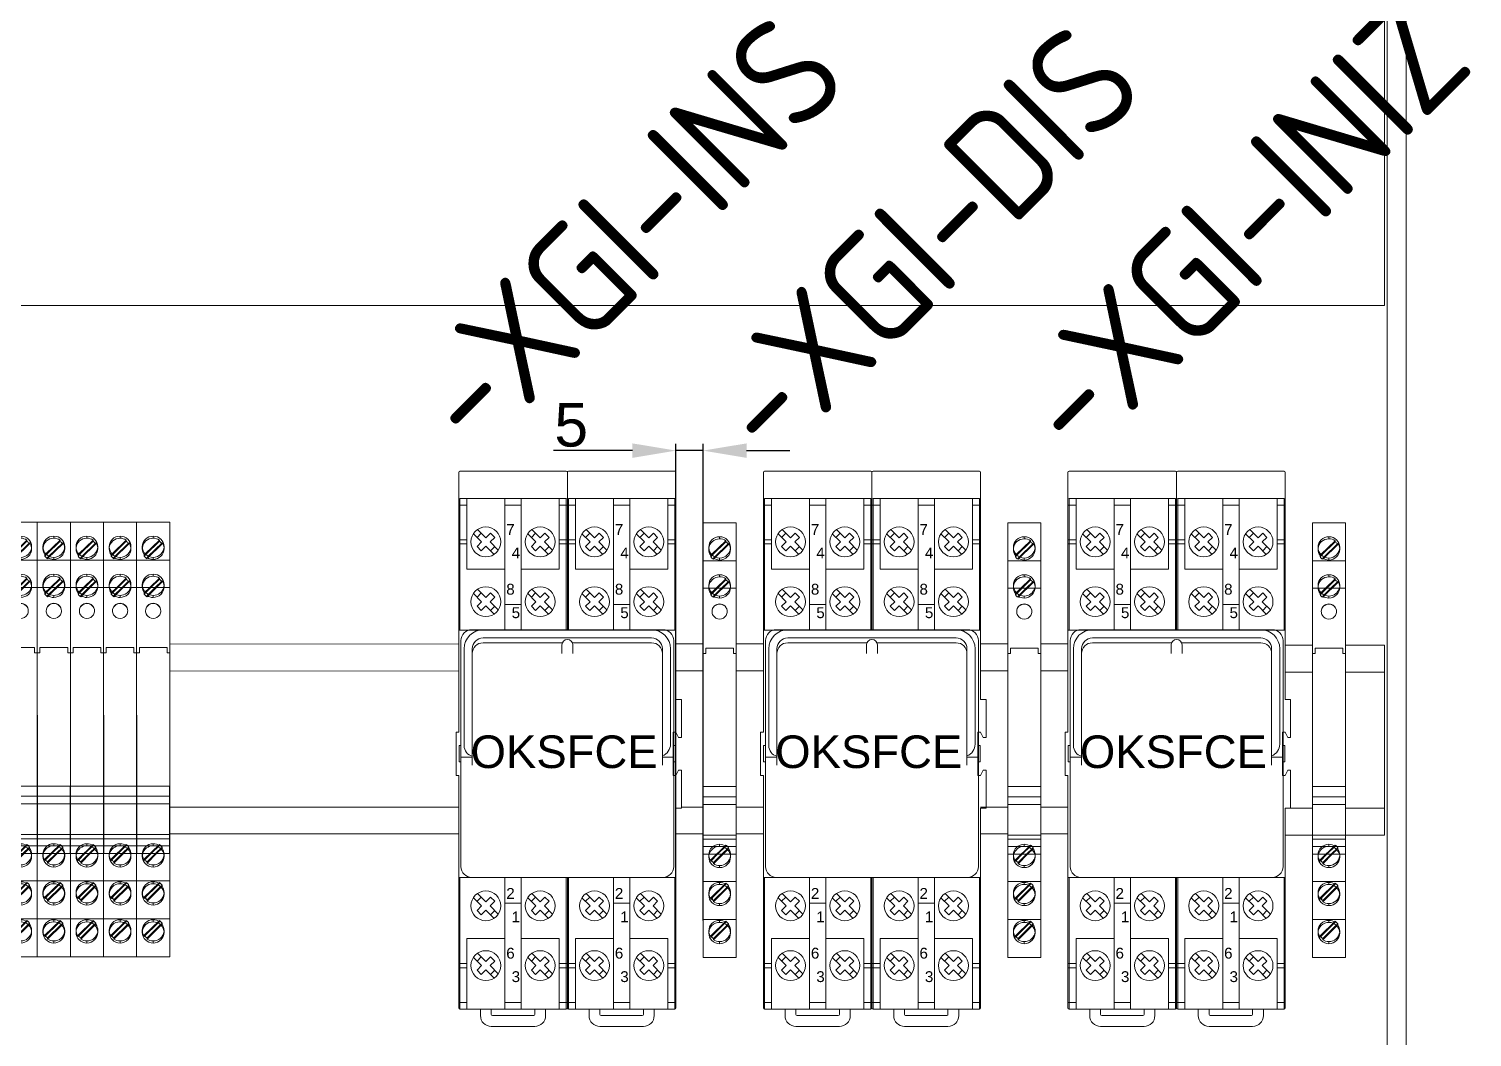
# Model space of a CAD drawing. Header units: millimetres. Extents: x 1359 to 3577, y 1333 to 3557.
# Drawn here: x 2166.4 to 2432.2, y 2501.9 to 2687.5 of the extents above; entities that cross this region are included whole.
import ezdxf
from ezdxf.enums import TextEntityAlignment as Align

# ---------------------------------------------------------------- set-up
doc = ezdxf.new("R2010")
doc.units = ezdxf.units.MM
doc.set_wipeout_variables(frame=1)
doc.layers.add('000-PI-Oprema', color=30, linetype='Continuous', lineweight=5)
doc.layers.add('000-PI-ORMAR', color=2, linetype='Continuous')
doc.layers.add('002-PI-Kabelska kanalica', color=150, linetype='Continuous')
doc.styles.add('PI0', font='isocpeur.ttf', dxfattribs={"width": 0.9})
doc.styles.get("Standard").update_dxf_attribs({"font": 'arial.ttf'})
doc.dimstyles.new('ISO-25-lb', dxfattribs={"dimtxt": 8, "dimasz": 8, "dimexe": 1.25, "dimexo": 0.625, "dimtad": 1, "dimtxsty": 'Standard', "dimcen": 5, "dimadec": 0, "dimazin": 0, "dimtfac": 1, "dimtmove": 0, "dimatfit": 3, "dimfxl": 1, "dimarcsym": 0})

# ---------------------------------------------------------------- blocks, each defined once
blk = doc.blocks.new('montazna 2000x1000')
at = {"layer": '000-PI-ORMAR', "color": 0, "linetype": 'ByBlock', "lineweight": 0}
blk.add_line((899, 1890), (899, 0), dxfattribs=at)
blk = doc.blocks.new('*U50')
at = {"layer": '002-PI-Kabelska kanalica', "color": 0, "linetype": 'ByBlock', "lineweight": 0}
for p in [(-20, 715), (40, -100)]:
    blk.add_line(p, (40, 715), dxfattribs=at)
blk = doc.blocks.new('OKSFCE')
at = {"layer": '000-PI-Oprema', "color": 0, "linetype": 'ByBlock', "lineweight": 0}
for p, q in [((47678.84, 23886.54), (47698.44, 23886.54)), ((47698.84, 23886.54), (47718.44, 23886.54)), ((47678.84, 23881.54), (47698.44, 23881.54)), ((47680.14, 23881.54), (47680.14, 23868.54)), ((47697.14, 23881.54), (47697.14, 23868.54)), ((47698.84, 23881.54), (47718.44, 23881.54)), ((47700.14, 23881.54), (47700.14, 23868.54)), ((47717.14, 23881.54), (47717.14, 23868.54)), ((47680.14, 23880.32), (47678.84, 23880.32)), ((47690.14, 23880.32), (47687.14, 23880.32)), ((47698.44, 23880.32), (47697.14, 23880.32)), ((47700.14, 23880.32), (47698.84, 23880.32)), ((47710.14, 23880.32), (47707.14, 23880.32)), ((47718.44, 23880.32), (47717.14, 23880.32)), ((47682.12, 23875.83), (47683.64, 23874.31)), ((47692.12, 23875.83), (47693.64, 23874.31)), ((47702.12, 23875.83), (47703.64, 23874.31)), ((47712.12, 23875.83), (47713.64, 23874.31)), ((47678.64, 23873.16), (47680.14, 23873.16)), ((47678.84, 23873.94), (47680.14, 23873.94)), ((47681.34, 23875.05), (47682.86, 23873.54)), ((47682.01, 23874.38), (47682.79, 23875.16)), ((47682.01, 23872.69), (47682.86, 23873.54)), ((47683.64, 23874.31), (47684.49, 23875.16)), ((47684.42, 23873.54), (47685.27, 23874.38)), ((47684.42, 23873.54), (47685.93, 23872.02)), ((47684.49, 23875.16), (47685.27, 23874.38)), ((47691.34, 23875.05), (47692.86, 23873.54)), ((47692.01, 23874.38), (47692.79, 23875.16)), ((47692.01, 23872.69), (47692.86, 23873.54)), ((47693.64, 23874.31), (47694.49, 23875.16)), ((47694.42, 23873.54), (47695.27, 23874.38)), ((47694.42, 23873.54), (47695.93, 23872.02)), ((47694.49, 23875.16), (47695.27, 23874.38)), ((47698.44, 23873.94), (47697.14, 23873.94)), ((47698.64, 23873.16), (47697.14, 23873.16)), ((47698.64, 23873.16), (47700.14, 23873.16)), ((47698.84, 23873.94), (47700.14, 23873.94)), ((47701.34, 23875.05), (47702.86, 23873.54)), ((47702.01, 23874.38), (47702.79, 23875.16)), ((47702.01, 23872.69), (47702.86, 23873.54)), ((47703.64, 23874.31), (47704.49, 23875.16)), ((47704.42, 23873.54), (47705.27, 23874.38)), ((47704.42, 23873.54), (47705.93, 23872.02)), ((47704.49, 23875.16), (47705.27, 23874.38)), ((47711.34, 23875.05), (47712.86, 23873.54)), ((47712.01, 23874.38), (47712.79, 23875.16)), ((47712.01, 23872.69), (47712.86, 23873.54)), ((47713.64, 23874.31), (47714.49, 23875.16)), ((47714.42, 23873.54), (47715.27, 23874.38)), ((47714.42, 23873.54), (47715.93, 23872.02)), ((47714.49, 23875.16), (47715.27, 23874.38)), ((47718.44, 23873.94), (47717.14, 23873.94)), ((47718.64, 23873.16), (47717.14, 23873.16)), ((47682.01, 23872.69), (47682.79, 23871.91)), ((47682.79, 23871.91), (47683.64, 23872.76)), ((47683.64, 23872.76), (47685.16, 23871.24)), ((47684.49, 23871.91), (47685.27, 23872.69)), ((47692.01, 23872.69), (47692.79, 23871.91)), ((47692.79, 23871.91), (47693.64, 23872.76)), ((47693.64, 23872.76), (47695.16, 23871.24)), ((47694.49, 23871.91), (47695.27, 23872.69)), ((47702.01, 23872.69), (47702.79, 23871.91)), ((47702.79, 23871.91), (47703.64, 23872.76)), ((47703.64, 23872.76), (47705.16, 23871.24)), ((47704.49, 23871.91), (47705.27, 23872.69)), ((47712.01, 23872.69), (47712.79, 23871.91)), ((47712.79, 23871.91), (47713.64, 23872.76)), ((47713.64, 23872.76), (47715.16, 23871.24)), ((47714.49, 23871.91), (47715.27, 23872.69)), ((47680.14, 23868.54), (47687.14, 23868.54)), ((47697.14, 23868.54), (47690.14, 23868.54)), ((47700.14, 23868.54), (47707.14, 23868.54)), ((47717.14, 23868.54), (47710.14, 23868.54)), ((47681.34, 23864.05), (47682.86, 23862.54)), ((47682.01, 23863.38), (47682.79, 23864.16)), ((47682.01, 23861.69), (47682.86, 23862.54)), ((47682.12, 23864.83), (47683.64, 23863.31)), ((47683.64, 23863.31), (47684.49, 23864.16)), ((47684.42, 23862.54), (47685.27, 23863.38)), ((47684.42, 23862.54), (47685.93, 23861.02)), ((47684.49, 23864.16), (47685.27, 23863.38)), ((47691.34, 23864.05), (47692.86, 23862.54)), ((47692.01, 23863.38), (47692.79, 23864.16)), ((47692.01, 23861.69), (47692.86, 23862.54)), ((47692.12, 23864.83), (47693.64, 23863.31)), ((47693.64, 23863.31), (47694.49, 23864.16)), ((47694.42, 23862.54), (47695.27, 23863.38)), ((47694.42, 23862.54), (47695.93, 23861.02)), ((47694.49, 23864.16), (47695.27, 23863.38)), ((47701.34, 23864.05), (47702.86, 23862.54)), ((47702.01, 23863.38), (47702.79, 23864.16)), ((47702.01, 23861.69), (47702.86, 23862.54)), ((47702.12, 23864.83), (47703.64, 23863.31)), ((47703.64, 23863.31), (47704.49, 23864.16)), ((47704.42, 23862.54), (47705.27, 23863.38)), ((47704.42, 23862.54), (47705.93, 23861.02)), ((47704.49, 23864.16), (47705.27, 23863.38)), ((47711.34, 23864.05), (47712.86, 23862.54)), ((47712.01, 23863.38), (47712.79, 23864.16)), ((47712.01, 23861.69), (47712.86, 23862.54)), ((47712.12, 23864.83), (47713.64, 23863.31)), ((47713.64, 23863.31), (47714.49, 23864.16)), ((47714.42, 23862.54), (47715.27, 23863.38)), ((47714.42, 23862.54), (47715.93, 23861.02)), ((47714.49, 23864.16), (47715.27, 23863.38)), ((47682.01, 23861.69), (47682.79, 23860.91)), ((47682.79, 23860.91), (47683.64, 23861.76)), ((47683.64, 23861.76), (47685.16, 23860.24)), ((47684.49, 23860.91), (47685.27, 23861.69)), ((47690.14, 23862.02), (47687.14, 23862.02)), ((47692.01, 23861.69), (47692.79, 23860.91)), ((47692.79, 23860.91), (47693.64, 23861.76)), ((47693.64, 23861.76), (47695.16, 23860.24)), ((47694.49, 23860.91), (47695.27, 23861.69)), ((47702.01, 23861.69), (47702.79, 23860.91)), ((47702.79, 23860.91), (47703.64, 23861.76)), ((47703.64, 23861.76), (47705.16, 23860.24)), ((47704.49, 23860.91), (47705.27, 23861.69)), ((47710.14, 23862.02), (47707.14, 23862.02)), ((47712.01, 23861.69), (47712.79, 23860.91)), ((47712.79, 23860.91), (47713.64, 23861.76)), ((47713.64, 23861.76), (47715.16, 23860.24)), ((47714.49, 23860.91), (47715.27, 23861.69)), ((47681.34, 23808.05), (47682.86, 23806.54)), ((47682.01, 23807.38), (47682.79, 23808.16)), ((47682.01, 23805.69), (47682.86, 23806.54)), ((47682.12, 23808.83), (47683.64, 23807.31)), ((47683.64, 23807.31), (47684.49, 23808.16)), ((47684.42, 23806.54), (47685.27, 23807.38)), ((47684.42, 23806.54), (47685.93, 23805.02)), ((47684.49, 23808.16), (47685.27, 23807.38)), ((47690.14, 23807.05), (47687.14, 23807.05)), ((47691.34, 23808.05), (47692.86, 23806.54)), ((47692.01, 23807.38), (47692.79, 23808.16)), ((47692.01, 23805.69), (47692.86, 23806.54)), ((47692.12, 23808.83), (47693.64, 23807.31)), ((47693.64, 23807.31), (47694.49, 23808.16)), ((47694.42, 23806.54), (47695.27, 23807.38)), ((47694.42, 23806.54), (47695.93, 23805.02)), ((47694.49, 23808.16), (47695.27, 23807.38)), ((47701.34, 23808.05), (47702.86, 23806.54)), ((47702.01, 23807.38), (47702.79, 23808.16)), ((47702.01, 23805.69), (47702.86, 23806.54)), ((47702.12, 23808.83), (47703.64, 23807.31)), ((47703.64, 23807.31), (47704.49, 23808.16)), ((47704.42, 23806.54), (47705.27, 23807.38)), ((47704.42, 23806.54), (47705.93, 23805.02)), ((47704.49, 23808.16), (47705.27, 23807.38)), ((47710.14, 23807.05), (47707.14, 23807.05)), ((47711.34, 23808.05), (47712.86, 23806.54)), ((47712.01, 23807.38), (47712.79, 23808.16)), ((47712.01, 23805.69), (47712.86, 23806.54)), ((47712.12, 23808.83), (47713.64, 23807.31)), ((47713.64, 23807.31), (47714.49, 23808.16)), ((47714.42, 23806.54), (47715.27, 23807.38)), ((47714.42, 23806.54), (47715.93, 23805.02)), ((47714.49, 23808.16), (47715.27, 23807.38)), ((47682.01, 23805.69), (47682.79, 23804.91)), ((47682.79, 23804.91), (47683.64, 23805.76)), ((47683.64, 23805.76), (47685.16, 23804.24)), ((47684.49, 23804.91), (47685.27, 23805.69)), ((47692.01, 23805.69), (47692.79, 23804.91)), ((47692.79, 23804.91), (47693.64, 23805.76)), ((47693.64, 23805.76), (47695.16, 23804.24)), ((47694.49, 23804.91), (47695.27, 23805.69)), ((47702.01, 23805.69), (47702.79, 23804.91)), ((47702.79, 23804.91), (47703.64, 23805.76)), ((47703.64, 23805.76), (47705.16, 23804.24)), ((47704.49, 23804.91), (47705.27, 23805.69)), ((47712.01, 23805.69), (47712.79, 23804.91)), ((47712.79, 23804.91), (47713.64, 23805.76)), ((47713.64, 23805.76), (47715.16, 23804.24)), ((47714.49, 23804.91), (47715.27, 23805.69)), ((47680.14, 23800.54), (47680.14, 23787.54)), ((47680.14, 23800.54), (47687.14, 23800.54)), ((47697.14, 23800.54), (47690.14, 23800.54)), ((47697.14, 23800.54), (47697.14, 23787.54)), ((47700.14, 23800.54), (47700.14, 23787.54)), ((47700.14, 23800.54), (47707.14, 23800.54)), ((47717.14, 23800.54), (47710.14, 23800.54)), ((47717.14, 23800.54), (47717.14, 23787.54)), ((47678.64, 23795.91), (47680.14, 23795.91)), ((47681.34, 23797.05), (47682.86, 23795.54)), ((47682.01, 23796.38), (47682.79, 23797.16)), ((47682.12, 23797.83), (47683.64, 23796.31)), ((47683.64, 23796.31), (47684.49, 23797.16)), ((47684.42, 23795.54), (47685.27, 23796.38)), ((47684.49, 23797.16), (47685.27, 23796.38)), ((47691.34, 23797.05), (47692.86, 23795.54)), ((47692.01, 23796.38), (47692.79, 23797.16)), ((47692.12, 23797.83), (47693.64, 23796.31)), ((47693.64, 23796.31), (47694.49, 23797.16)), ((47694.42, 23795.54), (47695.27, 23796.38)), ((47694.49, 23797.16), (47695.27, 23796.38)), ((47697.14, 23795.91), (47698.64, 23795.91)), ((47698.64, 23795.91), (47700.14, 23795.91)), ((47701.34, 23797.05), (47702.86, 23795.54)), ((47702.01, 23796.38), (47702.79, 23797.16)), ((47702.12, 23797.83), (47703.64, 23796.31)), ((47703.64, 23796.31), (47704.49, 23797.16)), ((47704.42, 23795.54), (47705.27, 23796.38)), ((47704.49, 23797.16), (47705.27, 23796.38)), ((47711.34, 23797.05), (47712.86, 23795.54)), ((47712.01, 23796.38), (47712.79, 23797.16)), ((47712.12, 23797.83), (47713.64, 23796.31)), ((47713.64, 23796.31), (47714.49, 23797.16)), ((47714.42, 23795.54), (47715.27, 23796.38)), ((47714.49, 23797.16), (47715.27, 23796.38)), ((47717.14, 23795.91), (47718.64, 23795.91)), ((47678.84, 23795.13), (47680.14, 23795.13)), ((47682.01, 23794.69), (47682.86, 23795.54)), ((47682.01, 23794.69), (47682.79, 23793.91)), ((47682.79, 23793.91), (47683.64, 23794.76)), ((47683.64, 23794.76), (47685.16, 23793.24)), ((47684.42, 23795.54), (47685.93, 23794.02)), ((47684.49, 23793.91), (47685.27, 23794.69)), ((47692.01, 23794.69), (47692.86, 23795.54)), ((47692.01, 23794.69), (47692.79, 23793.91)), ((47692.79, 23793.91), (47693.64, 23794.76)), ((47693.64, 23794.76), (47695.16, 23793.24)), ((47694.42, 23795.54), (47695.93, 23794.02)), ((47694.49, 23793.91), (47695.27, 23794.69)), ((47698.44, 23795.13), (47697.14, 23795.13)), ((47698.84, 23795.13), (47700.14, 23795.13)), ((47702.01, 23794.69), (47702.86, 23795.54)), ((47702.01, 23794.69), (47702.79, 23793.91)), ((47702.79, 23793.91), (47703.64, 23794.76)), ((47703.64, 23794.76), (47705.16, 23793.24)), ((47704.42, 23795.54), (47705.93, 23794.02)), ((47704.49, 23793.91), (47705.27, 23794.69)), ((47712.01, 23794.69), (47712.86, 23795.54)), ((47712.01, 23794.69), (47712.79, 23793.91)), ((47712.79, 23793.91), (47713.64, 23794.76)), ((47713.64, 23794.76), (47715.16, 23793.24)), ((47714.42, 23795.54), (47715.93, 23794.02)), ((47714.49, 23793.91), (47715.27, 23794.69)), ((47718.44, 23795.13), (47717.14, 23795.13)), ((47680.14, 23788.75), (47678.84, 23788.75)), ((47690.14, 23788.75), (47687.14, 23788.75)), ((47698.44, 23788.75), (47697.14, 23788.75)), ((47700.14, 23788.75), (47698.84, 23788.75)), ((47710.14, 23788.75), (47707.14, 23788.75)), ((47718.44, 23788.75), (47717.14, 23788.75)), ((47678.84, 23787.54), (47698.44, 23787.54)), ((47682.64, 23786.34), (47682.64, 23787.54)), ((47684.64, 23786.54), (47684.64, 23787.54)), ((47684.64, 23786.54), (47684.64, 23787.54)), ((47692.44, 23786.34), (47684.84, 23786.34)), ((47692.44, 23786.34), (47684.84, 23786.34)), ((47692.64, 23787.54), (47692.64, 23786.54)), ((47692.64, 23787.54), (47692.64, 23786.54)), ((47694.64, 23787.54), (47694.64, 23786.34)), ((47698.84, 23787.54), (47718.44, 23787.54)), ((47702.64, 23786.34), (47702.64, 23787.54)), ((47704.64, 23786.54), (47704.64, 23787.54)), ((47712.44, 23786.34), (47704.84, 23786.34)), ((47712.64, 23787.54), (47712.64, 23786.54)), ((47714.64, 23787.54), (47714.64, 23786.34)), ((47692.64, 23784.34), (47684.64, 23784.34)), ((47712.64, 23784.34), (47704.64, 23784.34))]:
    blk.add_line(p, q, dxfattribs=at)
for points in [[(47678.64, 23880.24), (47678.64, 23880.25), (47678.65, 23880.26), (47678.65, 23880.27), (47678.67, 23880.28), (47678.68, 23880.29), (47678.7, 23880.3), (47678.72, 23880.3), (47678.74, 23880.31), (47678.76, 23880.31), (47678.79, 23880.32), (47678.81, 23880.32), (47678.84, 23880.32)], [(47698.64, 23880.24), (47698.64, 23880.25), (47698.63, 23880.26), (47698.62, 23880.27), (47698.61, 23880.28), (47698.6, 23880.29), (47698.58, 23880.3), (47698.56, 23880.3), (47698.54, 23880.31), (47698.52, 23880.31), (47698.49, 23880.32), (47698.46, 23880.32), (47698.44, 23880.32)], [(47698.64, 23880.24), (47698.64, 23880.25), (47698.65, 23880.26), (47698.65, 23880.27), (47698.67, 23880.28), (47698.68, 23880.29), (47698.7, 23880.3), (47698.72, 23880.3), (47698.74, 23880.31), (47698.76, 23880.31), (47698.79, 23880.32), (47698.81, 23880.32), (47698.84, 23880.32)], [(47718.64, 23880.24), (47718.64, 23880.25), (47718.63, 23880.26), (47718.62, 23880.27), (47718.61, 23880.28), (47718.6, 23880.29), (47718.58, 23880.3), (47718.56, 23880.3), (47718.54, 23880.31), (47718.52, 23880.31), (47718.49, 23880.32), (47718.46, 23880.32), (47718.44, 23880.32)], [(47678.84, 23873.94), (47678.81, 23873.94), (47678.79, 23873.94), (47678.76, 23873.94), (47678.74, 23873.93), (47678.72, 23873.93), (47678.7, 23873.92), (47678.68, 23873.91), (47678.67, 23873.9), (47678.65, 23873.9), (47678.65, 23873.89), (47678.64, 23873.88), (47678.64, 23873.87)], [(47698.44, 23873.94), (47698.46, 23873.94), (47698.49, 23873.94), (47698.52, 23873.94), (47698.54, 23873.93), (47698.56, 23873.93), (47698.58, 23873.92), (47698.6, 23873.91), (47698.61, 23873.9), (47698.62, 23873.9), (47698.63, 23873.89), (47698.64, 23873.88), (47698.64, 23873.87)], [(47698.84, 23873.94), (47698.81, 23873.94), (47698.79, 23873.94), (47698.76, 23873.94), (47698.74, 23873.93), (47698.72, 23873.93), (47698.7, 23873.92), (47698.68, 23873.91), (47698.67, 23873.9), (47698.65, 23873.9), (47698.65, 23873.89), (47698.64, 23873.88), (47698.64, 23873.87)], [(47718.44, 23873.94), (47718.46, 23873.94), (47718.49, 23873.94), (47718.52, 23873.94), (47718.54, 23873.93), (47718.56, 23873.93), (47718.58, 23873.92), (47718.6, 23873.91), (47718.61, 23873.9), (47718.62, 23873.9), (47718.63, 23873.89), (47718.64, 23873.88), (47718.64, 23873.87)], [(47678.84, 23795.13), (47678.81, 23795.13), (47678.79, 23795.13), (47678.76, 23795.13), (47678.74, 23795.14), (47678.72, 23795.14), (47678.7, 23795.15), (47678.68, 23795.16), (47678.67, 23795.17), (47678.65, 23795.18), (47678.65, 23795.19), (47678.64, 23795.2), (47678.64, 23795.21)], [(47698.64, 23795.21), (47698.64, 23795.2), (47698.63, 23795.19), (47698.62, 23795.18), (47698.61, 23795.17), (47698.6, 23795.16), (47698.58, 23795.15), (47698.56, 23795.14), (47698.54, 23795.14), (47698.52, 23795.13), (47698.49, 23795.13), (47698.46, 23795.13), (47698.44, 23795.13)], [(47698.84, 23795.13), (47698.81, 23795.13), (47698.79, 23795.13), (47698.76, 23795.13), (47698.74, 23795.14), (47698.72, 23795.14), (47698.7, 23795.15), (47698.68, 23795.16), (47698.67, 23795.17), (47698.65, 23795.18), (47698.65, 23795.19), (47698.64, 23795.2), (47698.64, 23795.21)], [(47718.64, 23795.21), (47718.64, 23795.2), (47718.63, 23795.19), (47718.62, 23795.18), (47718.61, 23795.17), (47718.6, 23795.16), (47718.58, 23795.15), (47718.56, 23795.14), (47718.54, 23795.14), (47718.52, 23795.13), (47718.49, 23795.13), (47718.46, 23795.13), (47718.44, 23795.13)], [(47678.64, 23788.83), (47678.64, 23788.82), (47678.65, 23788.81), (47678.65, 23788.8), (47678.67, 23788.79), (47678.68, 23788.78), (47678.7, 23788.77), (47678.72, 23788.77), (47678.74, 23788.76), (47678.76, 23788.76), (47678.79, 23788.75), (47678.81, 23788.75), (47678.84, 23788.75)], [(47698.44, 23788.75), (47698.46, 23788.75), (47698.49, 23788.75), (47698.52, 23788.76), (47698.54, 23788.76), (47698.56, 23788.77), (47698.58, 23788.77), (47698.6, 23788.78), (47698.61, 23788.79), (47698.62, 23788.8), (47698.63, 23788.81), (47698.64, 23788.82), (47698.64, 23788.83)], [(47698.64, 23788.83), (47698.64, 23788.82), (47698.65, 23788.81), (47698.65, 23788.8), (47698.67, 23788.79), (47698.68, 23788.78), (47698.7, 23788.77), (47698.72, 23788.77), (47698.74, 23788.76), (47698.76, 23788.76), (47698.79, 23788.75), (47698.81, 23788.75), (47698.84, 23788.75)], [(47718.44, 23788.75), (47718.46, 23788.75), (47718.49, 23788.75), (47718.52, 23788.76), (47718.54, 23788.76), (47718.56, 23788.77), (47718.58, 23788.77), (47718.6, 23788.78), (47718.61, 23788.79), (47718.62, 23788.8), (47718.63, 23788.81), (47718.64, 23788.82), (47718.64, 23788.83)]]:
    blk.add_lwpolyline(points, dxfattribs=at)
for centre in [(47683.64, 23873.54), (47693.64, 23873.54), (47703.64, 23873.54), (47713.64, 23873.54), (47683.64, 23862.54), (47693.64, 23862.54), (47703.64, 23862.54), (47713.64, 23862.54), (47683.64, 23806.54), (47693.64, 23806.54), (47703.64, 23806.54), (47713.64, 23806.54), (47683.64, 23795.54), (47693.64, 23795.54), (47703.64, 23795.54), (47713.64, 23795.54)]:
    blk.add_circle(centre, 2.75, dxfattribs=at)
for centre, radius, start, end in [((47678.84, 23886.34), 0.2, 90, 180), ((47698.44, 23886.34), 0.2, 0, 90), ((47698.84, 23886.34), 0.2, 90, 180), ((47718.44, 23886.34), 0.2, 0, 90), ((47678.84, 23881.34), 0.2, 90, 180), ((47698.44, 23881.34), 0.2, 0, 90), ((47698.84, 23881.34), 0.2, 90, 180), ((47718.44, 23881.34), 0.2, 0, 90), ((47678.84, 23787.74), 0.2, 180, 270), ((47684.64, 23786.34), 2, 180, 270), ((47684.84, 23786.54), 0.2, 180, 270), ((47684.84, 23786.54), 0.2, 180, 270), ((47692.44, 23786.54), 0.2, 270, 0), ((47692.44, 23786.54), 0.2, 270, 0), ((47692.64, 23786.34), 2, 270, 0), ((47698.44, 23787.74), 0.2, 270, 0), ((47698.84, 23787.74), 0.2, 180, 270), ((47704.64, 23786.34), 2, 180, 270), ((47704.84, 23786.54), 0.2, 180, 270), ((47712.44, 23786.54), 0.2, 270, 0), ((47712.64, 23786.34), 2, 270, 0), ((47718.44, 23787.74), 0.2, 270, 0)]:
    blk.add_arc(centre, radius, start, end, dxfattribs=at)
at = {"layer": '000-PI-Oprema', "color": 0, "linetype": 'ByBlock', "lineweight": 0, "char_height": 1.9995, "width": 2.5471}
for s, insert, attachment_point in [('{\\fArial|b0|i0|c0|p34;7}', (47687.39, 23876.83), 1), ('{\\fArial|b0|i0|c0|p34;7}', (47707.39, 23876.83), 1), ('{\\fArial|b0|i0|c0|p34;4}', (47689.94, 23872.51), 3), ('{\\fArial|b0|i0|c0|p34;4}', (47709.94, 23872.51), 3), ('{\\fArial|b0|i0|c0|p34;8}', (47687.39, 23865.83), 1), ('{\\fArial|b0|i0|c0|p34;8}', (47707.39, 23865.83), 1), ('{\\fArial|b0|i0|c0|p34;5}', (47689.94, 23861.51), 3), ('{\\fArial|b0|i0|c0|p34;5}', (47709.94, 23861.51), 3), ('{\\fArial|b0|i0|c0|p34;2}', (47687.39, 23809.83), 1), ('{\\fArial|b0|i0|c0|p34;2}', (47707.39, 23809.83), 1), ('{\\fArial|b0|i0|c0|p34;1}', (47689.94, 23805.51), 3), ('{\\fArial|b0|i0|c0|p34;1}', (47709.94, 23805.51), 3), ('{\\fArial|b0|i0|c0|p34;6}', (47687.39, 23798.83), 1), ('{\\fArial|b0|i0|c0|p34;6}', (47707.39, 23798.83), 1), ('{\\fArial|b0|i0|c0|p34;3}', (47689.94, 23794.51), 3), ('{\\fArial|b0|i0|c0|p34;3}', (47709.94, 23794.51), 3)]:
    blk.add_mtext(s, dxfattribs=dict(at, insert=insert, attachment_point=attachment_point))
at = {"color": 0, "linetype": 'ByBlock', "lineweight": 0}
blk.add_wipeout([(47678.64, 23857.29), (47718.64, 23857.29), (47718.64, 23811.79), (47678.64, 23811.79)], dxfattribs=at).dxf.layer = '000-PI-Oprema'
at = {"layer": '000-PI-Oprema', "color": 0, "linetype": 'ByBlock', "lineweight": 0}
for p, q in [((47678.64, 23886.34), (47678.64, 23838.54)), ((47698.64, 23886.34), (47698.64, 23857.29)), ((47718.64, 23886.34), (47718.64, 23844.54)), ((47678.84, 23881.54), (47678.84, 23857.29)), ((47687.14, 23881.54), (47687.14, 23857.29)), ((47690.14, 23881.54), (47690.14, 23857.29)), ((47698.44, 23881.54), (47698.44, 23857.29)), ((47698.84, 23881.54), (47698.84, 23857.29)), ((47707.14, 23881.54), (47707.14, 23857.29)), ((47710.14, 23881.54), (47710.14, 23857.29)), ((47718.44, 23881.54), (47718.44, 23857.29)), ((47678.64, 23857.29), (47698.64, 23857.29)), ((47716.24, 23857.37), (47681.04, 23857.37)), ((47683.14, 23857.37), (47714.14, 23857.37)), ((47698.64, 23857.29), (47718.64, 23857.29)), ((47679.04, 23855.37), (47679.04, 23813.77)), ((47683.14, 23855.87), (47714.14, 23855.87)), ((47697.72, 23854.97), (47683.14, 23854.97)), ((47697.64, 23854.57), (47697.64, 23852.97)), ((47714.14, 23854.97), (47699.56, 23854.97)), ((47699.64, 23854.57), (47699.64, 23852.97)), ((47718.24, 23813.77), (47718.24, 23855.37)), ((47679.64, 23853.87), (47679.64, 23836.02)), ((47681.14, 23853.87), (47681.14, 23836.02)), ((47681.14, 23852.97), (47681.14, 23832.42)), ((47716.14, 23853.87), (47716.14, 23836.32)), ((47716.14, 23852.97), (47716.14, 23832.42)), ((47717.64, 23853.87), (47717.64, 23836.32)), ((47718.64, 23844.54), (47719.64, 23844.54)), ((47719.64, 23844.54), (47719.64, 23837.54)), ((47678.14, 23830.54), (47678.14, 23838.54)), ((47678.14, 23838.54), (47678.64, 23838.54)), ((47718.14, 23838.54), (47718.14, 23830.54)), ((47718.64, 23838.54), (47718.14, 23838.54)), ((47719.14, 23837.54), (47718.64, 23838.54)), ((47678.69, 23836.07), (47678.69, 23833.07)), ((47679.04, 23836.07), (47678.69, 23836.07)), ((47718.59, 23836.07), (47718.24, 23836.07)), ((47718.59, 23836.07), (47718.59, 23833.07)), ((47719.64, 23837.54), (47719.14, 23837.54)), ((47681.14, 23833.92), (47679.04, 23833.92)), ((47716.14, 23833.92), (47718.24, 23833.92)), ((47678.64, 23830.54), (47678.14, 23830.54)), ((47678.64, 23830.54), (47678.64, 23787.74)), ((47679.04, 23833.07), (47678.69, 23833.07)), ((47718.64, 23830.54), (47718.14, 23830.54)), ((47718.59, 23833.07), (47718.24, 23833.07)), ((47718.64, 23830.54), (47719.14, 23831.54)), ((47719.64, 23831.54), (47719.14, 23831.54)), ((47719.64, 23831.54), (47719.64, 23824.54)), ((47718.64, 23824.54), (47718.64, 23787.74)), ((47718.64, 23824.54), (47719.64, 23824.54)), ((47678.64, 23811.79), (47698.64, 23811.79)), ((47678.84, 23811.79), (47678.84, 23787.54)), ((47681.04, 23811.77), (47716.24, 23811.77)), ((47687.14, 23811.79), (47687.14, 23787.54)), ((47690.14, 23811.79), (47690.14, 23787.54)), ((47698.44, 23811.79), (47698.44, 23787.54)), ((47698.64, 23811.79), (47718.64, 23811.79)), ((47698.64, 23811.79), (47698.64, 23787.74)), ((47698.84, 23811.79), (47698.84, 23787.54)), ((47707.14, 23811.79), (47707.14, 23787.54)), ((47710.14, 23811.79), (47710.14, 23787.54)), ((47718.44, 23811.79), (47718.44, 23787.54))]:
    blk.add_line(p, q, dxfattribs=at)
for centre, radius, start, end in [((47681.04, 23855.37), 2, 90, 180), ((47683.14, 23853.87), 3.5, 90, 180), ((47714.14, 23853.87), 3.5, 0, 90), ((47716.24, 23855.37), 2, 0, 90), ((47683.14, 23853.87), 2, 90, 180), ((47683.14, 23852.97), 2, 90, 180), ((47698.64, 23854.57), 1, 0, 180), ((47714.14, 23853.87), 2, 0, 90), ((47714.14, 23852.97), 2, 0, 90), ((47681.64, 23836.02), 2, 180, 255.5225), ((47715.34, 23836.32), 2.3, 290.3544, 0), ((47681.04, 23813.77), 2, 180, 270), ((47716.24, 23813.77), 2, 270, 0)]:
    blk.add_arc(centre, radius, start, end, dxfattribs=at)
at = {"layer": '000-PI-Oprema', "color": 0, "linetype": 'ByBlock', "lineweight": 0, "insert": (47698.05, 23834.87), "char_height": 6, "attachment_point": 5}
blk.add_mtext_dynamic_manual_height_columns('{\\fArial|b0|i0|c238|p34;OK}S{\\fArial|b0|i0|c238|p34;FC}E', width=44.995, gutter_width=1, heights=[10], dxfattribs=at)
blk = doc.blocks.new('*D95')
at = {"layer": '002-PI-Kabelska kanalica', "color": 0, "linetype": 'ByBlock', "lineweight": -2, "ltscale": 0.25, "transparency": 16777216}
for p, q in [((2285.58, 2523.36), (2285.58, 2611.12)), ((2290.58, 2523.36), (2290.58, 2611.12)), ((2277.58, 2609.87), (2263.03, 2609.87)), ((2290.58, 2609.87), (2285.58, 2609.87)), ((2298.58, 2609.87), (2306.58, 2609.87))]:
    blk.add_line(p, q, dxfattribs=at)
at = {"layer": '002-PI-Kabelska kanalica', "color": 0, "linetype": 'ByBlock', "ltscale": 0.25, "transparency": 16777216}
for points in [[(2277.58, 2611.2), (2277.58, 2608.54), (2285.58, 2609.87)], [(2298.58, 2611.2), (2298.58, 2608.54), (2290.58, 2609.87)]]:
    blk.add_solid(points, dxfattribs=at)
at = {"layer": 'Defpoints', "color": 0, "linetype": 'ByBlock', "ltscale": 0.25, "transparency": 16777216}
for p in [(2285.58, 2609.87), (2285.58, 2522.74), (2290.58, 2522.74)]:
    blk.add_point(p, dxfattribs=at)
at = {"layer": '002-PI-Kabelska kanalica', "color": 0, "linetype": 'ByBlock', "lineweight": 0, "ltscale": 0.25, "transparency": 16777216, "insert": (2266.3, 2614.56), "char_height": 8, "attachment_point": 5, "rotation": 360}
blk.add_mtext('5', dxfattribs=at)
blk = doc.blocks.new('*U53')
at = {"layer": '002-PI-Kabelska kanalica', "color": 0, "linetype": 'ByBlock', "lineweight": 0}
blk.add_line((-20, -100), (-20, 1572), dxfattribs=at)
blk = doc.blocks.new('PLC-RSC-24DC - 2966171')
at = {"layer": '000-PI-Oprema', "color": 0, "linetype": 'ByBlock', "lineweight": 0}
for p, q in [((0, 80), (6.1, 80)), ((0, 73.54), (0, 80)), ((0, 80), (0, 80)), ((0, 80), (0, 80)), ((0, 80), (0, 80)), ((0, 80), (6.1, 80)), ((0, 73.54), (0, 80)), ((0, 80), (0, 80)), ((0, 80), (0, 80)), ((0, 80), (0, 80)), ((6.1, 80), (6.1, 80)), ((6.1, 80), (6.1, 80)), ((6.1, 80), (6.1, 80)), ((6.1, 73.54), (6.1, 80)), ((6.1, 80), (6.1, 80)), ((6.1, 80), (6.1, 80)), ((6.1, 80), (6.1, 80)), ((6.1, 73.54), (6.1, 80)), ((0, 78.5), (0, 78.5)), ((0, 78.5), (0, 78.5)), ((3.05, 77.46), (3.05, 77.08)), ((6.1, 79.16), (6.1, 79.6)), ((6.1, 79.16), (6.1, 79.6)), ((6.1, 76.44), (6.1, 77.31)), ((6.1, 76.44), (6.1, 77.31)), ((1.05, 75.12), (1.05, 75.5)), ((4.19, 76.73), (1.58, 74.17)), ((1.69, 74.07), (4.19, 76.52)), ((4.69, 76.03), (1.91, 73.31)), ((2.15, 73.75), (4.69, 76.24)), ((4.19, 76.73), (4.19, 76.52)), ((4.69, 76.24), (4.69, 76.03)), ((5.05, 75.12), (5.05, 75.5)), ((0, 73), (0, 73.54)), ((0, 73), (0, 73.54)), ((0, 73.05), (6.1, 73.05)), ((0, 73), (0, 73)), ((0, 73), (0, 68)), ((0, 73), (0, 73)), ((0, 73), (0, 68)), ((1.58, 74.17), (1.41, 74)), ((1.41, 73.79), (1.69, 74.07)), ((1.41, 74), (1.41, 73.79)), ((1.91, 73.52), (2.15, 73.75)), ((1.91, 73.52), (1.91, 73.31)), ((3.05, 73.54), (3.05, 73.16)), ((6.1, 73), (6.1, 73.54)), ((6.1, 73), (6.1, 73.54)), ((6.1, 73), (6.1, 73)), ((6.1, 68), (6.1, 73)), ((6.1, 73), (6.1, 73)), ((6.1, 68), (6.1, 73)), ((4.19, 69.73), (2.43, 68)), ((2.64, 68), (4.19, 69.52)), ((3.05, 70.46), (3.05, 70.08)), ((3.42, 68), (4.69, 69.24)), ((4.19, 69.73), (4.19, 69.52)), ((4.69, 69.24), (4.69, 69.03)), ((6.1, 69.44), (6.1, 70.31)), ((6.1, 69.44), (6.1, 70.31)), ((0, 68), (6.1, 68)), ((0, 57.65), (0, 68)), ((0, 68), (0, 68)), ((0, 57.65), (0, 68)), ((0, 68), (0, 68)), ((1.05, 68.12), (1.05, 68.5)), ((1.41, 66.79), (2.64, 68)), ((2.43, 68), (1.41, 67)), ((1.41, 67), (1.41, 66.79)), ((4.69, 69.03), (1.91, 66.31)), ((1.91, 66.52), (3.42, 68)), ((1.91, 66.52), (1.91, 66.31)), ((3.05, 66.54), (3.05, 66.16)), ((5.05, 68.12), (5.05, 68.5)), ((6.1, 68), (6.1, 68)), ((6.1, 57.65), (6.1, 68)), ((6.1, 68), (6.1, 68)), ((6.1, 57.65), (6.1, 68)), ((1.65, 63.68), (1.65, 63.69)), ((4.45, 63.68), (4.45, 63.69)), ((0.03, 31.45), (0, 57.65)), ((0.03, 31.45), (0, 57.65)), ((0, 57), (0, 57)), ((0, 57), (0, 57)), ((0, 56.2), (0, 56.2)), ((0, 56.2), (0, 56.2)), ((0, 55.95), (0, 55.95)), ((0.5, 55.95), (0, 55.95)), ((0, 55.95), (0, 55.95)), ((0.5, 56.95), (5.6, 56.95)), ((0.5, 56.95), (0.5, 56.95)), ((0.5, 56.95), (0.5, 55.95)), ((0.5, 55.95), (0.5, 55.95)), ((5.6, 56.95), (5.6, 56.95)), ((5.6, 56.95), (5.6, 55.95)), ((5.6, 55.95), (5.6, 55.95)), ((6.1, 55.95), (5.6, 55.95)), ((6.1, 55.95), (6.1, 57.65)), ((6.1, 55.95), (6.1, 57.65)), ((6.1, 57), (6.1, 57)), ((6.1, 57), (6.1, 57)), ((6.1, 56.2), (6.1, 56.2)), ((6.1, 56.2), (6.1, 56.2)), ((6.1, 55.95), (6.1, 55.95)), ((6.1, 55.95), (6.1, 29.65)), ((6.1, 55.95), (6.1, 55.95)), ((6.1, 55.95), (6.1, 29.65)), ((0, 55.24), (0, 55.24)), ((0, 55.24), (0, 55.24)), ((6.1, 55.24), (6.1, 55.24)), ((6.1, 55.24), (6.1, 55.24)), ((0, 29.65), (0.03, 29.65)), ((0, 29.65), (0, 29.45)), ((0, 29.65), (0, 29.65)), ((0, 29.65), (0.03, 29.65)), ((0, 29.65), (0, 29.45)), ((0, 29.65), (0, 29.65)), ((0.03, 29.45), (0, 29.45)), ((0, 27.85), (0, 29.45)), ((0.03, 29.45), (0, 29.45)), ((0, 27.85), (0, 29.45)), ((0.03, 30.96), (0.03, 31.45)), ((6.08, 31.45), (0.03, 31.45)), ((0.03, 30.96), (0.03, 31.45)), ((0.03, 30.96), (0.03, 29.6)), ((0.03, 30.96), (0.03, 29.6)), ((0.03, 27.89), (0.03, 29.6)), ((6.08, 29.6), (0.03, 29.6)), ((0.03, 29.6), (0.03, 29.6)), ((0.03, 27.89), (0.03, 29.6)), ((0.03, 29.6), (0.03, 29.6)), ((5.6, 29.65), (5.6, 29.65)), ((5.6, 29.65), (5.6, 29.65)), ((6.08, 30.96), (6.08, 31.45)), ((6.08, 30.96), (6.08, 31.45)), ((6.08, 30.96), (6.08, 29.6)), ((6.08, 30.96), (6.08, 29.6)), ((6.08, 29.65), (6.1, 29.65)), ((6.08, 29.65), (6.1, 29.65)), ((6.08, 27.89), (6.08, 29.6)), ((6.08, 29.6), (6.08, 29.6)), ((6.08, 27.89), (6.08, 29.6)), ((6.08, 29.6), (6.08, 29.6)), ((6.08, 29.45), (6.1, 29.45)), ((6.08, 29.45), (6.1, 29.45)), ((6.1, 29.65), (6.1, 29.65)), ((6.1, 29.65), (6.1, 29.45)), ((6.1, 29.65), (6.1, 29.65)), ((6.1, 29.65), (6.1, 29.45)), ((6.1, 29.45), (6.1, 27.85)), ((6.1, 29.45), (6.1, 27.85)), ((0, 27.85), (0.03, 27.85)), ((0, 21.63), (0, 27.85)), ((0, 27.85), (0.03, 27.85)), ((0, 21.63), (0, 27.85)), ((0.03, 28.17), (6.08, 28.17)), ((0.03, 27.43), (0.03, 27.89)), ((0.03, 27.43), (0.03, 27.89)), ((0.03, 22.27), (0.03, 27.43)), ((0.03, 22.27), (0.03, 27.43)), ((6.08, 27.43), (6.08, 27.89)), ((6.08, 27.43), (6.08, 27.89)), ((6.1, 27.85), (6.08, 27.85)), ((6.1, 27.85), (6.08, 27.85)), ((6.08, 22.27), (6.08, 27.43)), ((6.08, 22.27), (6.08, 27.43)), ((6.1, 27.85), (6.1, 21.63)), ((6.1, 27.85), (6.1, 21.63)), ((0, 24.5), (0, 24.5)), ((0, 24.5), (0, 24.5)), ((6.1, 21.63), (6.1, 25.43)), ((6.1, 21.63), (6.1, 25.43)), ((6.1, 24.5), (6.1, 24.5)), ((6.1, 24.5), (6.1, 24.5)), ((0, 22.5), (0, 22.5)), ((6.1, 22.5), (0, 22.5)), ((0, 22.5), (0, 22.5)), ((0, 21.63), (0.03, 21.63)), ((0, 20.6), (0, 21.63)), ((0, 21.63), (0.03, 21.63)), ((0, 20.6), (0, 21.63)), ((0.03, 20.93), (0.03, 22.27)), ((0.03, 20.93), (0.03, 22.27)), ((0.03, 21.76), (6.08, 21.76)), ((6.08, 20.93), (6.08, 22.27)), ((6.08, 20.93), (6.08, 22.27)), ((6.1, 21.63), (6.08, 21.63)), ((6.1, 21.63), (6.08, 21.63)), ((6.1, 22.5), (6.1, 22.5)), ((6.1, 22.5), (6.1, 22.5)), ((6.1, 21.63), (6.1, 20.6)), ((6.1, 21.63), (6.1, 20.6)), ((0, 20.6), (0.03, 20.6)), ((0, 19), (0, 20.6)), ((0, 20.6), (0.03, 20.6)), ((0, 19), (0, 20.6)), ((0, 20.46), (3.05, 20.46)), ((0, 19), (0.03, 19)), ((0, 19), (0, 19)), ((0, 14), (0, 19)), ((0, 19), (0.03, 19)), ((0, 19), (0, 19)), ((0, 14), (0, 19)), ((0.03, 19), (0.03, 20.93)), ((0.03, 19), (0.03, 20.93)), ((0.03, 19.1), (0.03, 19.1)), ((0.03, 19.1), (0.03, 19.1)), ((0.03, 19), (6.08, 19)), ((0.03, 19), (0.03, 19)), ((0.03, 19), (0.03, 19)), ((1.05, 18.5), (1.05, 18.88)), ((1.41, 17.97), (4.19, 20.69)), ((2.68, 19), (1.41, 17.76)), ((1.91, 17.27), (3.67, 19)), ((3.46, 19), (1.91, 17.48)), ((4.19, 20.48), (2.68, 19)), ((3.05, 20.84), (3.05, 20.46)), ((3.05, 20.46), (6.1, 20.46)), ((4.69, 20.21), (3.46, 19)), ((3.67, 19), (4.69, 20)), ((4.19, 20.48), (4.19, 20.69)), ((4.69, 20), (4.69, 20.21)), ((5.05, 18.5), (5.05, 18.88)), ((6.08, 19), (6.08, 20.93)), ((6.08, 19), (6.08, 20.93)), ((6.1, 20.6), (6.08, 20.6)), ((6.1, 20.6), (6.08, 20.6)), ((6.08, 19.1), (6.08, 19.1)), ((6.08, 19.1), (6.08, 19.1)), ((6.08, 19), (6.1, 19)), ((6.08, 19), (6.08, 19)), ((6.08, 19), (6.1, 19)), ((6.08, 19), (6.08, 19)), ((6.1, 19), (6.1, 20.6)), ((6.1, 19), (6.1, 20.6)), ((6.1, 19), (6.1, 20.46)), ((6.1, 19), (6.1, 20.46)), ((6.1, 19), (6.1, 19)), ((6.1, 14), (6.1, 19)), ((6.1, 19), (6.1, 19)), ((6.1, 14), (6.1, 19)), ((1.41, 17.76), (1.41, 17.97)), ((1.91, 17.27), (1.91, 17.48)), ((3.05, 16.92), (3.05, 16.54)), ((6.1, 14), (6.1, 18.43)), ((6.1, 14), (6.1, 18.43)), ((6.1, 14), (6.1, 16.02)), ((6.1, 14), (6.1, 16.02)), ((0, 13.46), (0, 14)), ((0, 14), (0, 14)), ((6.1, 14), (0, 14)), ((0, 13.46), (0, 14)), ((0, 14), (0, 14)), ((0, 7), (0, 13.46)), ((0, 7), (0, 13.46)), ((1.41, 10.97), (4.19, 13.69)), ((3.05, 13.84), (3.05, 13.46)), ((3.95, 13.25), (4.19, 13.48)), ((4.19, 13.69), (4.19, 13.48)), ((6.1, 14), (6.1, 14)), ((6.1, 13.46), (6.1, 14)), ((6.1, 14), (6.1, 14)), ((6.1, 13.46), (6.1, 14)), ((6.1, 7), (6.1, 13.46)), ((6.1, 7), (6.1, 13.46)), ((1.05, 11.5), (1.05, 11.88)), ((1.41, 10.76), (3.95, 13.25)), ((1.41, 10.97), (1.41, 10.76)), ((1.75, 10.75), (1.75, 10.87)), ((4.41, 12.93), (1.91, 10.48)), ((4.52, 12.83), (1.91, 10.27)), ((4.69, 13.21), (4.41, 12.93)), ((4.69, 13), (4.52, 12.83)), ((4.69, 13.21), (4.69, 13)), ((5.05, 11.5), (5.05, 11.88)), ((1.91, 10.48), (1.91, 10.27)), ((3.05, 9.92), (3.05, 9.54)), ((6.1, 7), (6.1, 9.02)), ((6.1, 7), (6.1, 9.02)), ((0, 6.46), (0, 7)), ((0, 7), (0, 7)), ((6.1, 7), (0, 7)), ((0, 6.46), (0, 7)), ((0, 7), (0, 7)), ((0, 0), (0, 6.46)), ((0, 0), (0, 6.46)), ((1.41, 3.97), (4.19, 6.69)), ((3.95, 6.25), (1.41, 3.76)), ((4.41, 5.93), (1.91, 3.48)), ((1.91, 3.27), (4.52, 5.83)), ((3.05, 6.46), (3.05, 6.84)), ((4.19, 6.48), (3.95, 6.25)), ((4.19, 6.48), (4.19, 6.69)), ((4.69, 6.21), (4.41, 5.93)), ((4.52, 5.83), (4.69, 6)), ((4.69, 6), (4.69, 6.21)), ((6.1, 7), (6.1, 7)), ((6.1, 6.46), (6.1, 7)), ((6.1, 7), (6.1, 7)), ((6.1, 6.46), (6.1, 7)), ((6.1, 0), (6.1, 6.46)), ((6.1, 0), (6.1, 6.46)), ((1.05, 4.88), (1.05, 4.5)), ((1.41, 3.76), (1.41, 3.97)), ((1.91, 3.27), (1.91, 3.48)), ((3.05, 2.54), (3.05, 2.92)), ((5.05, 4.88), (5.05, 4.5)), ((0, 0), (0, 0)), ((6.1, 0), (0, 0)), ((0, 0), (0, 0)), ((6.1, 0), (0, 0)), ((6.1, 0), (6.1, 0)), ((6.1, 0), (6.1, 0)), ((0, 0), (0, 0)), ((0, 0), (0, 0)), ((6.1, 0), (6.1, 0)), ((6.1, 0), (6.1, 0))]:
    blk.add_line(p, q, dxfattribs=at)
blk.add_arc((3.05, 63.69), 1.4, 0, 180, dxfattribs=at)
for centre, major_axis, ratio, start_param, end_param in [((3.05, 75.5), (-2, 0), 0.978148, -1.570796, 0), ((3.05, 75.5), (-2, 0), 0.978148, 3.141593, 4.712389), ((3.05, 75.5), (-2, 0), 0.978148, 0, 1.570796), ((3.05, 75.12), (-2, 0), 0.978148, -0.097132, 0), ((3.05, 75.12), (-2, 0), 0.978148, 0, 0.609492), ((3.05, 75.12), (-2, 0), 0.978148, -1.570796, -0.097132), ((3.05, 75.12), (-2, 0), 0.978148, -2.180289, -1.570796), ((3.05, 75.5), (-2, 0), 0.978148, 1.570796, 3.141593), ((3.05, 75.12), (-2, 0), 0.978148, 1.570796, 3.141593), ((3.05, 74.91), (2, 0), 0.978148, 0.685382, 0.961304), ((3.05, 74.91), (2, 0), 0.978148, 0.609492, 0.685382), ((3.05, 75.12), (-2, 0), 0.978148, -3.044461, -2.5321), ((3.05, 75.12), (-2, 0), 0.978148, 3.141593, 3.238724), ((3.05, 74.91), (2, 0), 0.978148, -2.5321, -2.180289), ((3.05, 75.12), (-2, 0), 0.978148, 0.961304, 1.570796), ((3.05, 68.5), (-2, 0), 0.978148, -1.570796, 0), ((3.05, 68.12), (-2, 0), 0.978148, -1.570796, -0.097132), ((3.05, 68.5), (-2, 0), 0.978148, 3.141593, 4.712389), ((3.05, 68.12), (-2, 0), 0.978148, -2.180289, -1.570796), ((3.05, 67.91), (2, 0), 0.978148, 0.685382, 0.961304), ((3.05, 67.91), (2, 0), 0.978148, 0.609492, 0.685382), ((3.05, 68.12), (-2, 0), 0.978148, -3.044461, -2.5321), ((3.05, 68.5), (-2, 0), 0.978148, 0, 0.258728), ((3.05, 68.12), (-2, 0), 0.978148, -0.097132, 0), ((3.05, 68.12), (-2, 0), 0.978148, 0, 0.609492), ((3.05, 68.5), (-2, 0), 0.978148, 0.258728, 1.570796), ((3.05, 67.91), (2, 0), 0.978148, -2.5321, -2.180289), ((3.05, 68.12), (-2, 0), 0.978148, 0.961304, 1.570796), ((3.05, 68.12), (-2, 0), 0.978148, 1.570796, 3.141593), ((3.05, 68.5), (-2, 0), 0.978148, 1.570796, 2.882864), ((3.05, 68.5), (-2, 0), 0.978148, 2.882864, 3.141593), ((3.05, 68.12), (-2, 0), 0.978148, 3.141593, 3.238724), ((3.05, 63.69), (1.4, 0), 0.994522, 1.570796, 3.141593), ((3.05, 63.68), (-1.4, 0), 0.982559, -1.570796, 0.003609), ((3.05, 63.69), (1.4, 0), 0.994522, 0, 1.570796), ((3.05, 63.68), (-1.4, 0), 0.982559, 3.141538, 4.712389), ((3.05, 63.69), (1.4, 0), 0.994522, 3.141593, 3.68285), ((3.05, 63.68), (-1.4, 0), 0.982559, 0.003609, 0.541258), ((3.05, 63.67), (-1.4, 0), 0.976187, 0.538389, 2.603204), ((3.05, 63.69), (1.4, 0), 0.994522, -0.541258, 0), ((3.05, 63.68), (-1.4, 0), 0.982559, 2.600335, 3.141538), ((3.05, 18.88), (-2, 0), 0.978148, -1.570796, 0), ((3.05, 18.5), (-2, 0), 0.978148, -0.258728, 0), ((3.05, 18.88), (-2, 0), 0.978148, 0, 0.097132), ((3.05, 18.88), (-2, 0), 0.978148, 0.097132, 0.609492), ((3.05, 18.5), (-2, 0), 0.978148, -1.570796, -0.258728), ((3.05, 18.88), (-2, 0), 0.978148, -2.180289, -1.570796), ((3.05, 18.5), (-2, 0), 0.978148, -2.882864, -1.570796), ((3.05, 18.88), (-2, 0), 0.978148, 1.570796, 3.044461), ((3.05, 19.09), (-2, 0), 0.978148, -2.5321, -2.180289), ((3.05, 18.88), (-2, 0), 0.978148, -3.141593, -2.5321), ((3.05, 18.5), (-2, 0), 0.978148, -3.141593, -2.882864), ((3.05, 18.88), (-2, 0), 0.978148, 3.044461, 3.141593), ((3.05, 18.5), (-2, 0), 0.978148, 0, 1.570796), ((3.05, 19.09), (-2, 0), 0.978148, 0.609492, 0.685382), ((3.05, 19.09), (-2, 0), 0.978148, 0.685382, 0.961304), ((3.05, 18.88), (-2, 0), 0.978148, 0.961304, 1.570796), ((3.05, 18.5), (-2, 0), 0.978148, 1.570796, 3.141593), ((3.05, 11.88), (-2, 0), 0.978148, -1.570796, 0), ((3.05, 11.5), (-2, 0), 0.978148, -1.570796, 0), ((3.05, 11.88), (-2, 0), 0.978148, -2.180289, -1.570796), ((3.05, 11.5), (-2, 0), 0.978148, -3.141593, -1.570796), ((3.05, 12.09), (-2, 0), 0.978148, -2.5321, -2.180289), ((3.05, 11.88), (-2, 0), 0.978148, 0, 0.097132), ((3.05, 11.5), (-2, 0), 0.978148, 0, 1.570796), ((3.05, 11.88), (-2, 0), 0.978148, 0.097132, 0.609492), ((3.05, 12.09), (-2, 0), 0.978148, 0.609492, 0.685382), ((3.05, 12.09), (-2, 0), 0.978148, 0.685382, 0.961304), ((3.05, 11.88), (-2, 0), 0.978148, 1.570796, 3.044461), ((3.05, 11.5), (-2, 0), 0.978148, 1.570796, 3.141593), ((3.05, 11.88), (-2, 0), 0.978148, 3.141593, 3.751085), ((3.05, 11.88), (-2, 0), 0.978148, 3.044461, 3.141593), ((3.05, 11.88), (-2, 0), 0.978148, 0.961304, 1.570796), ((3.05, 4.88), (-2, 0), 0.978148, -1.570796, 0), ((3.05, 4.5), (-2, 0), 0.978148, -1.570796, 0), ((3.05, 4.88), (-2, 0), 0.978148, -2.180289, -1.570796), ((3.05, 4.5), (-2, 0), 0.978148, -3.141593, -1.570796), ((3.05, 5.09), (-2, 0), 0.978148, -2.5321, -2.180289), ((3.05, 4.88), (-2, 0), 0.978148, -3.141593, -2.5321), ((3.05, 4.88), (-2, 0), 0.978148, 0, 0.097132), ((3.05, 4.5), (-2, 0), 0.978148, 0, 1.570796), ((3.05, 4.88), (-2, 0), 0.978148, 0.097132, 0.609492), ((3.05, 5.09), (-2, 0), 0.978148, 0.609492, 0.685382), ((3.05, 5.09), (-2, 0), 0.978148, 0.685382, 0.961304), ((3.05, 4.88), (-2, 0), 0.978148, 0.961304, 1.570796), ((3.05, 4.88), (-2, 0), 0.978148, 1.570796, 3.044461), ((3.05, 4.5), (-2, 0), 0.978148, 1.570796, 3.141593), ((3.05, 4.88), (-2, 0), 0.978148, 3.044461, 3.141593)]:
    blk.add_ellipse(centre, major_axis=major_axis, ratio=ratio, start_param=start_param, end_param=end_param, dxfattribs=at)

msp = doc.modelspace()

# ---------------------------------------------------------------- linework, layer by layer
at = {"layer": '002-PI-Kabelska kanalica', "color": 0, "linetype": 'ByBlock', "lineweight": 0, "ltscale": 0.25}
for points in [[(2408.881, 2574.056), (2416.071, 2574.056)], [(2416.071, 2539.056), (2416.071, 2574.056)], [(2408.881, 2569.056), (2416.071, 2569.056)], [(2408.881, 2544.056), (2416.071, 2544.056)], [(2408.881, 2539.056), (2416.071, 2539.056)]]:
    msp.add_lwpolyline(points, dxfattribs=at)

# ---------------------------------------------------------------- block references
at = {"layer": '002-PI-Kabelska kanalica', "color": 0, "linetype": 'ByBlock', "lineweight": 0}
msp.add_blockref('montazna 2000x1000', (1521.071, 1461.556), dxfattribs=at)
at = {"layer": '002-PI-Kabelska kanalica', "color": 0, "linetype": 'ByBlock', "lineweight": 0, "xscale": -1, "rotation": 180}
msp.add_blockref('*U53', (2436.571, 3251.556), dxfattribs=at)
at = {"layer": '002-PI-Kabelska kanalica', "color": 0, "linetype": 'ByBlock', "lineweight": 0, "rotation": 270}
msp.add_blockref('*U50', (1701.071, 2676.556), dxfattribs=at)

# ---------------------------------------------------------------- texts
at = {"layer": '002-PI-Kabelska kanalica', "color": 0, "linetype": 'ByBlock', "lineweight": 0, "style": 'PI0', "width": 0.9}
for s, p in [('-XGI-INIZ', (2389.531, 2651.069)), ('-XGI-DIS', (2330.971, 2648.502))]:
    msp.add_text(s, height=20, rotation=45, dxfattribs=at).set_placement(p, align=Align.MIDDLE)
msp.add_text('-XGI-INS', height=20, rotation=45, dxfattribs=at).set_placement((2249.051, 2608.661))

# ---------------------------------------------------------------- next in the draw order: block references
at = {"layer": '002-PI-Kabelska kanalica', "color": 0, "linetype": 'ByBlock', "lineweight": 0}
for name, p in [('OKSFCE', (-45433.058, -21280.48)), ('OKSFCE', (-45376.958, -21280.48)), ('OKSFCE', (-45320.858, -21280.48)), ('PLC-RSC-24DC - 2966171', (2161.865, 2516.672))]:
    msp.add_blockref(name, p, dxfattribs=at)

# ---------------------------------------------------------------- next in the draw order: linework, layer by layer
at = {"layer": '002-PI-Kabelska kanalica', "color": 0, "linetype": 'ByBlock', "lineweight": 0, "ltscale": 0.25}
for points in [[(2192.365, 2574.268), (2245.581, 2574.319)], [(2285.581, 2574.314), (2290.581, 2574.319)], [(2296.681, 2574.324), (2301.681, 2574.329)], [(2341.681, 2574.314), (2346.681, 2574.319)], [(2352.781, 2574.324), (2357.781, 2574.329)], [(2397.781, 2574.056), (2402.831, 2574.056)], [(2192.365, 2569.295), (2245.581, 2569.316)], [(2285.581, 2569.314), (2290.585, 2569.316)], [(2296.681, 2569.318), (2301.681, 2569.32)], [(2341.681, 2569.314), (2346.685, 2569.316)], [(2352.781, 2569.318), (2357.781, 2569.32)], [(2397.781, 2569.056), (2402.806, 2569.056)], [(2192.365, 2544.245), (2245.581, 2544.222)], [(2286.581, 2544.224), (2290.606, 2544.222)], [(2296.656, 2544.22), (2301.681, 2544.217)], [(2341.681, 2544.224), (2346.706, 2544.222)], [(2352.756, 2544.22), (2357.781, 2544.217)], [(2398.781, 2544.056), (2402.831, 2544.056)], [(2192.365, 2539.314), (2245.581, 2539.314)], [(2285.581, 2539.314), (2290.606, 2539.314)], [(2296.656, 2539.314), (2301.681, 2539.314)], [(2341.681, 2539.314), (2346.706, 2539.314)], [(2352.756, 2539.314), (2357.781, 2539.314)], [(2397.781, 2539.056), (2402.806, 2539.056)]]:
    msp.add_lwpolyline(points, dxfattribs=at)

# ---------------------------------------------------------------- next in the draw order: block references
at = {"layer": '002-PI-Kabelska kanalica', "color": 0, "linetype": 'ByBlock', "lineweight": 0}
msp.add_blockref('PLC-RSC-24DC - 2966171', (2167.965, 2516.672), dxfattribs=at)

# ---------------------------------------------------------------- next in the draw order: dimensions: what is measured, and where the dimension line sits
at = {"layer": '002-PI-Kabelska kanalica', "color": 0, "linetype": 'ByBlock', "lineweight": 0, "ltscale": 0.25}
dim = msp.add_aligned_dim(p1=(2290.581, 2522.738), p2=(2285.581, 2522.738), distance=-87.132, dimstyle='ISO-25-lb', dxfattribs=at)
dim.commit()
dim.dimension.update_dxf_attribs({"geometry": '*D95', "text_midpoint": (2266.304, 2614.563)})

# ---------------------------------------------------------------- next in the draw order: block references
at = {"layer": '002-PI-Kabelska kanalica', "color": 0, "linetype": 'ByBlock', "lineweight": 0}
for p in [(2174.065, 2516.672), (2290.581, 2516.556), (2346.681, 2516.556), (2402.781, 2516.556)]:
    msp.add_blockref('PLC-RSC-24DC - 2966171', p, dxfattribs=at)

# ---------------------------------------------------------------- next in the draw order: block references
msp.add_blockref('PLC-RSC-24DC - 2966171', (2180.165, 2516.672), dxfattribs=at)

# ---------------------------------------------------------------- next in the draw order: block references
msp.add_blockref('PLC-RSC-24DC - 2966171', (2186.265, 2516.672), dxfattribs=at)

doc.saveas('drawing.dxf')
